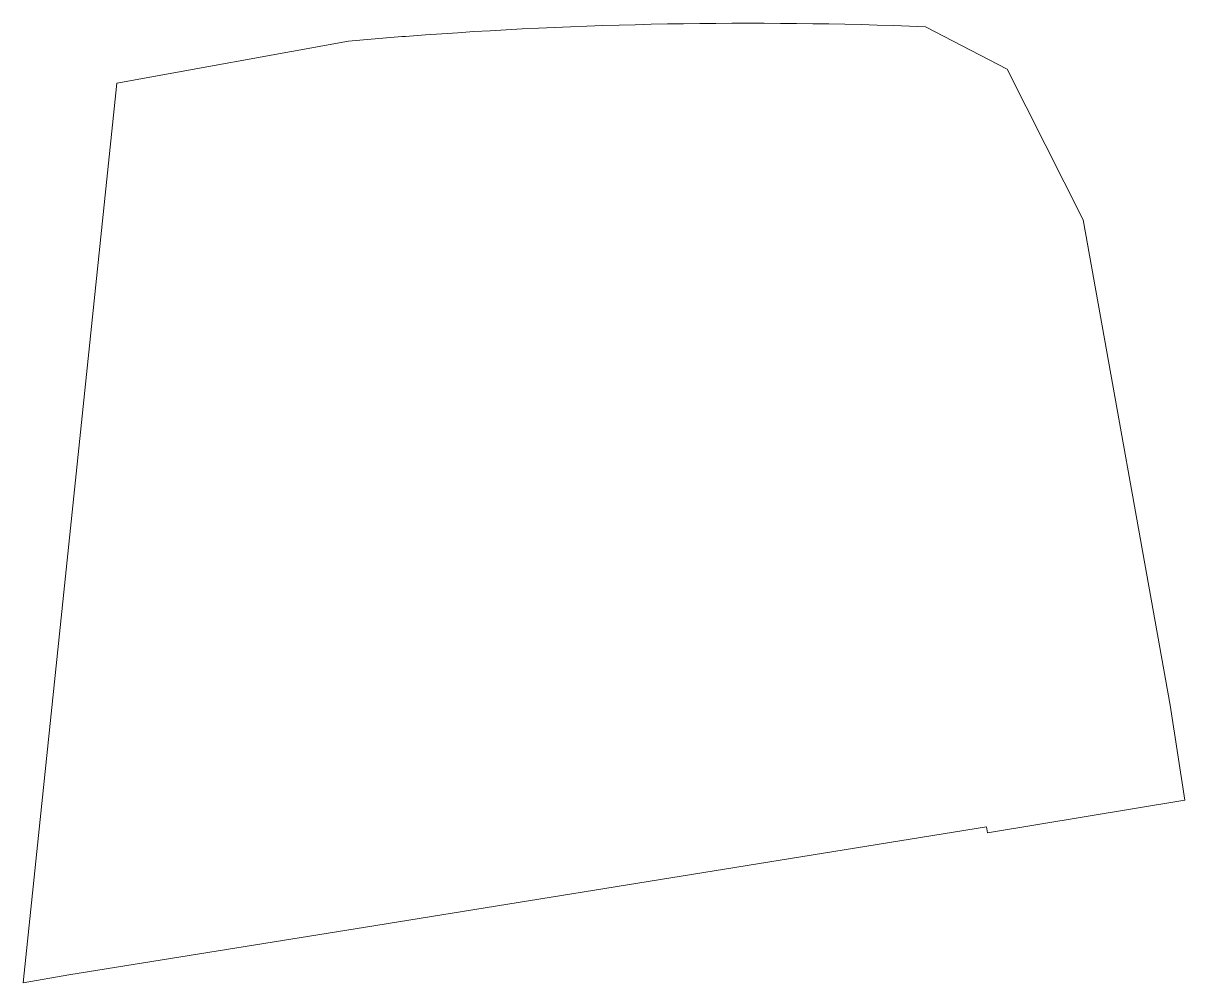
# Model space of a CAD drawing. Header units: metres. Extents: x 113466 to 113493.4, y 503015.4 to 503038.1.
import ezdxf

# ---------------------------------------------------------------- set-up
doc = ezdxf.new("R2010")
doc.units = ezdxf.units.M
doc.header["$MEASUREMENT"] = 0
doc.layers.add('1 woning(en)', color=7, linetype='Continuous', lineweight=0)

msp = doc.modelspace()

# ---------------------------------------------------------------- linework, layer by layer
at = {"layer": '1 woning(en)', "flags": 128}
msp.add_lwpolyline([(113473.659, 503037.669), (113468.184, 503036.677), (113465.973, 503015.424), (113467.05, 503015.61), (113474.061, 503016.737), (113488.744, 503019.11), (113488.768, 503018.967), (113493.428, 503019.74), (113493.082, 503021.978), (113491.023, 503033.449), (113489.229, 503037.003), (113487.303, 503038.009, 0.028694), (113475.102328, 503037.788037, 0.003403), (113473.659, 503037.669)], format="xyb", dxfattribs=at)

doc.saveas('drawing.dxf')
